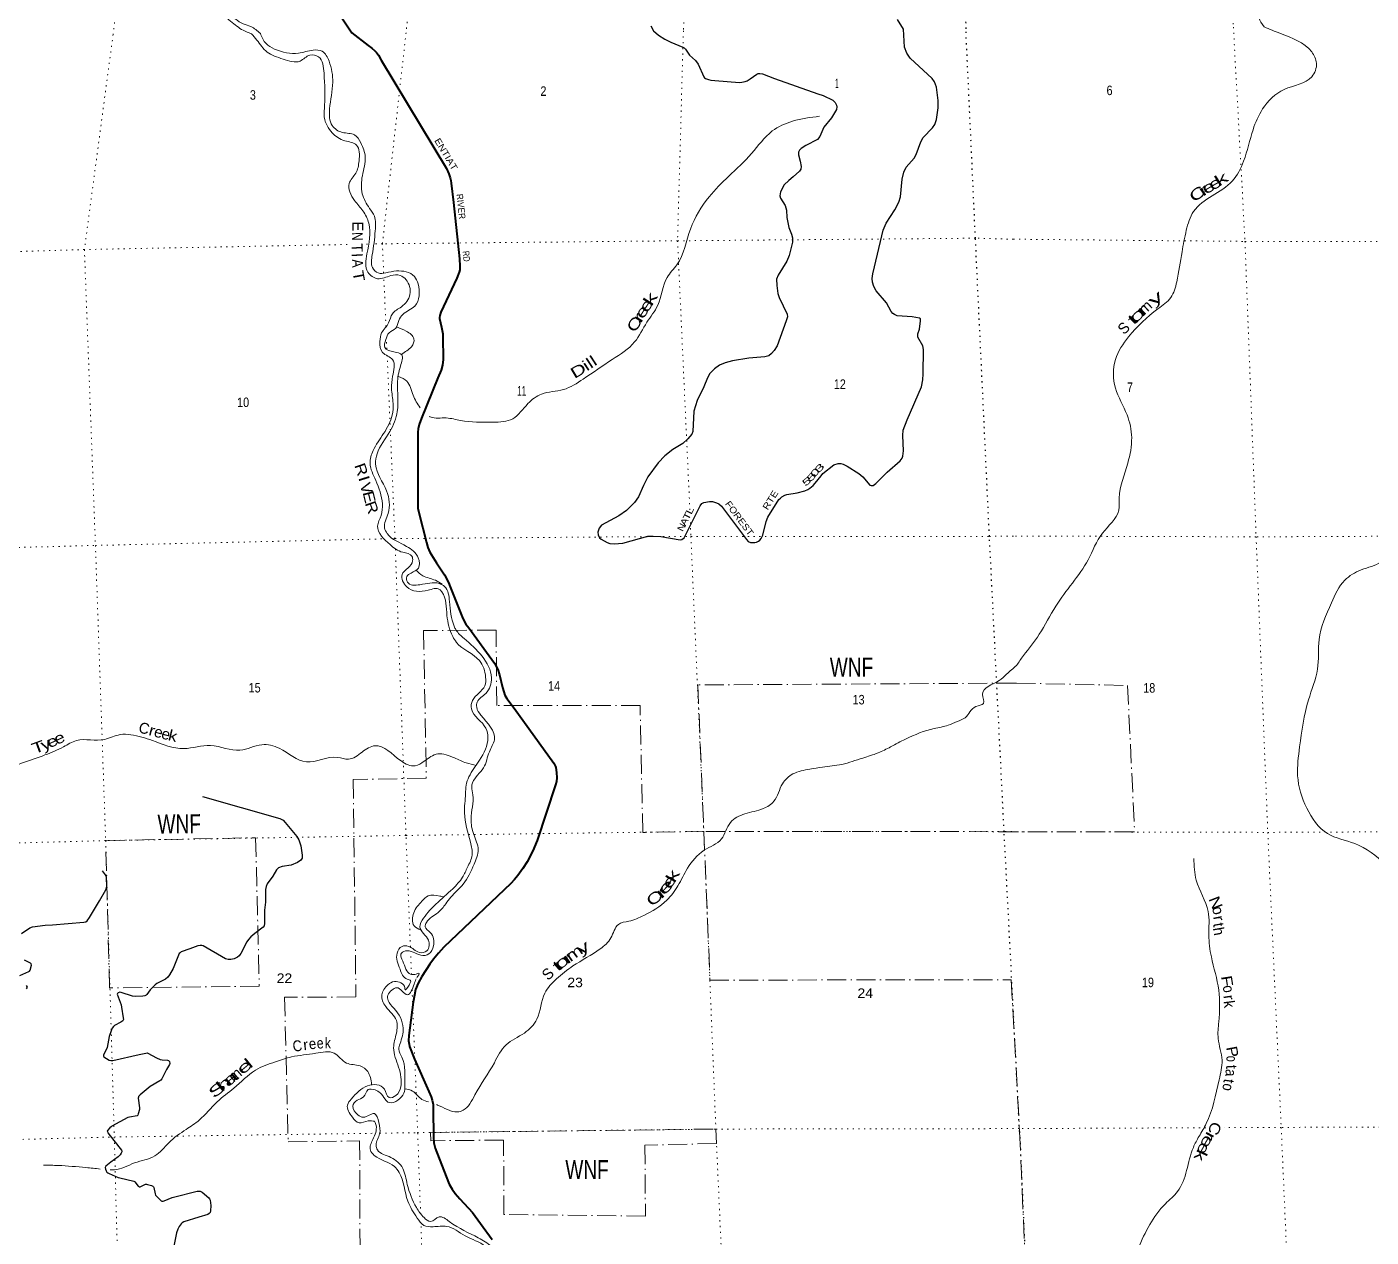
# Model space of a CAD drawing. Header units: feet. Extents: x -3 to 248627, y 0 to 184934.
# Drawn here: x 136313 to 161057, y 115955 to 138218 of the extents above; entities that cross this region are included whole.
import ezdxf
from ezdxf.enums import TextEntityAlignment as Align

# ---------------------------------------------------------------- set-up
doc = ezdxf.new("R2010")
doc.units = ezdxf.units.FT
doc.header["$LTSCALE"] = 70
doc.linetypes.add('DOT_DASHED', pattern=[7.7, 5, -1.2, 0.3, -1.2])
doc.linetypes.add('DOTTED', pattern=[1.5, 0.3, -1.2])
for name, color, linetype, lineweight in [('26', 7, 'Continuous', 40), ('27', 7, 'Continuous', 35), ('29', 7, 'Continuous', 25), ('30', 7, 'Continuous', 35), ('39', 7, 'Continuous', 13), ('44', 7, 'DOT_DASHED', 13), ('6', 7, 'DOTTED', 25), ('7', 7, 'DOTTED', 13)]:
    doc.layers.add(name, color=color, linetype=linetype, lineweight=lineweight)
doc.layers.add('41', color=7, linetype='Continuous')

msp = doc.modelspace()

# ---------------------------------------------------------------- linework, layer by layer
at = {"layer": '26'}
for points in [[(141091.13, 139918.86), (142294.03, 138107.56)], [(142294.03, 138107.56), (142597.75, 137878.75), (142665.24, 137825.69), (142718.27, 137777.45), (142747.22, 137746.53), (142784.56, 137695.45), (142835.74, 137606.62), (144035.23, 135613.1), (144082.54, 135513.93), (144106.65, 135443.99), (144118.7, 135393.34), (144125.93, 135345.11), (144164.48, 134990.57)], [(144164.48, 134990.57), (144277.75, 133948.73), (144283.81, 133814.79), (144281.4, 133752.08), (144271.76, 133703.85), (144224.23, 133597.05), (143932.89, 132969.71), (143913.82, 132911.56), (143909, 132872.98), (143910.35, 132852.42), (143944.8, 132691.57), (143969.26, 132569.08), (143969.34, 132518.48), (143972.88, 132097.57), (143960.47, 131996.02), (143936.73, 131902.22), (143877.11, 131762.9), (143575.29, 131020.46), (143536.65, 130902.94), (143518.54, 130822.92), (143510.42, 130761.39), (143508.37, 129454.51), (143511.31, 129366.17), (143526.85, 129283.36), (143667.4, 128730.77), (143694.5, 128640.21), (143730.22, 128556.21), (143854.12, 128361.87)], [(143854.12, 128361.87), (143997.79, 128136.52), (144071.72, 127999.87), (144107.53, 127918.27), (144322.62, 127362.71), (144347.71, 127311.28), (144395.92, 127231.69), (144450.23, 127162.86), (144920.29, 126516.17), (144979.23, 126399.61), (145011.88, 126299.67), (145069.47, 126066.55), (145091.32, 125983.57), (145110.6, 125923.28), (145146.81, 125861.95), (145280.09, 125688.4), (146010.99, 124672.34), (146041.02, 124611.24), (146048.25, 124591.94), (146061.7, 124499.63), (146067.53, 124406.23), (146062.71, 124333.87), (146044.7, 124273.51), (145708.51, 123250.25), (145628.59, 123059.53), (145519.17, 122859.04), (145439.63, 122733.62), (145348.03, 122605.79), (145290.19, 122535.85), (145222.11, 122458.78), (143987.91, 121287.54), (143888.56, 121176.78), (143799.38, 121068.25), (143729.48, 120974.19), (143582.61, 120747.31), (143517.36, 120629.29), (143469.11, 120509.73), (143445.05, 120407.41), (143426.02, 120277.18), (143345.93, 119662.95), (143337.8, 119566.88), (143347.44, 119506.59), (143358.76, 119463.48), (143450.57, 119230.85), (143712.55, 118633.61), (143753.59, 118535.83), (143775.21, 118471.15), (143789.74, 118393.53), (143791.59, 118306.01), (143796.55, 117801.9), (143801.8, 117691.69), (143829.65, 117592.63), (143900.73, 117404.08), (144088.64, 116927.13), (144140.17, 116834.75), (144197.11, 116758.3), (144283.88, 116659.42), (144518.55, 116410.6), (144664.39, 116202.95), (144875.84, 115909.51)]]:
    msp.add_lwpolyline(points, dxfattribs=at)
at = {"layer": '29'}
for points in [[(152448.07, 138174.19), (152338.22, 138354.84)], [(147798.74, 138239.16), (147844.62, 138143.41)], [(147844.62, 138143.41), (147941.33, 138066.24), (148058.28, 137991.01), (148165.89, 137935.26), (148389.26, 137846.87), (148411.19, 137833.25), (148434.16, 137811.31), (148512.93, 137697.17), (148622.1, 137599.65), (148672.22, 137535.48), (148772.46, 137302.49), (148787.08, 137283.68), (148805.54, 137271.49), (148862.25, 137250.24), (148899.84, 137240.84), (148976.31, 137234.9), (149428.17, 137192.78), (149476.2, 137199.04), (149531.92, 137212.03), (149570.17, 137224.12), (149627.72, 137261.23), (149749.76, 137349.5), (149774.82, 137364.12), (149803.23, 137363.48), (149854.18, 137353.68), (150074.76, 137271.53), (150870.95, 136989.91)], [(152027.94, 134271.47), (152077.23, 134478.36), (152132.47, 134608.96), (152292.39, 134850.55), (152365.27, 134994.07), (152391.41, 135093.75), (152427.58, 135417.11), (152454.06, 135545.11), (152495.74, 135639.04), (152646.18, 135806.32), (152682.11, 135870.15), (152768.19, 136104.32), (152809.06, 136182.45), (152982.38, 136363.85), (153026.24, 136424.85), (153059.65, 136516.79), (153087.32, 136728.96), (153088.89, 136861.58), (153059.65, 137112.33), (153020.82, 137205.09), (152976.12, 137271.15), (152573.69, 137645.39), (152508.35, 137735.04), (152469.6, 137845.56), (152448.07, 138174.19)], [(150870.95, 136989.91), (150971.92, 136954.2), (151149.12, 136871.4), (151190.66, 136829.18), (151215.72, 136779.03), (151224.07, 136749.77), (151214.85, 136699.03), (151126.01, 136547.31), (150981.21, 136374.94), (150906.65, 136200.2), (150865.01, 136144.5), (150651.47, 136033.83), (150568.36, 135982.88), (150534.94, 135953.63), (150518.21, 135915.89), (150518.24, 135865.86), (150549.8, 135749.22), (150568.36, 135648.54), (150560, 135602.57), (150537.44, 135566.05), (150415.59, 135461.19)], [(150415.59, 135461.19), (150336.5, 135393.14), (150255.12, 135310.02), (150184.12, 135186.74), (150170.64, 135111.94), (150184.12, 135065.54), (150270.55, 134929.83), (150296.89, 134848.22), (150304.63, 134710.89), (150338.37, 134528.15), (150388.77, 134407.31), (150405.47, 134338.35), (150404.99, 134259.23), (150342.83, 134012.37), (150299.93, 133906.19), (150139.83, 133653.21), (150113.12, 133579.82), (150115.49, 133463.88), (150138.18, 133312.35), (150161.61, 133243.04), (150308.81, 132932.64), (150313.6, 132881.89), (150291.88, 132809.77), (150125.63, 132351.54), (150071.36, 132267.54), (150021.24, 132209.03), (149971.12, 132167.24), (149894.89, 132148.18), (149604.35, 132127.3), (149302.05, 132076.13), (149169.24, 132039.77), (149064.82, 131993.8), (148972.94, 131926.93), (148887.12, 131842.85), (148839.29, 131763.94), (148777.1, 131594.37), (148651.04, 131345.73), (148588.64, 131152.02), (148570, 130777.68), (148551.11, 130725.4), (148480.11, 130641.82), (148385.54, 130556.65), (148206.11, 130444.3), (148054.11, 130328.37), (147933.64, 130200.3), (147743.5, 129943.01), (147660.71, 129783.4)], [(147660.71, 129783.4), (147569.63, 129574.02), (147499.16, 129471.97), (147348.28, 129323.26), (147206.68, 129223.76), (146893.04, 129051.61), (146845.82, 128997.02), (146822.04, 128922.06), (146826.21, 128871.91), (146851.27, 128817.58), (146883.76, 128794.21), (146997.45, 128733.99), (147043.39, 128717.27), (147122.75, 128708.92), (147281.43, 128721.56), (147745.47, 128846.68), (147841.1, 128851.01), (147984.13, 128840.91), (148339.56, 128781.94), (148371.52, 128788.32), (148409.11, 128821.75), (148501.99, 129000.75), (148706.81, 129407.04), (148739.05, 129450.73), (148772.46, 129469.54), (148880.52, 129487.16), (148931.54, 129486.56), (149006.35, 129465.36), (149048.11, 129446.55), (149099.84, 129402.75), (149556.6, 128787.52), (149591.06, 128748.62), (149632.82, 128731.9), (149711.51, 128730.66), (149743.88, 128738.46), (149783.17, 128756.97), (149806.53, 128778.16), (149827.11, 128806.19), (149858.35, 128865.63), (149924.5, 129120.94), (149954.41, 129199.97), (150157.43, 129523.48), (150184.51, 129551.33), (150211.65, 129572.23), (150265.95, 129603.57), (150298.95, 129615.35), (150493.13, 129649.39), (150635.18, 129684.77), (150685.7, 129707.01), (150726.95, 129734.1), (150785.53, 129780.89), (150825.62, 129821.95), (150931.42, 129959.34), (150967.62, 130001.66), (151169.78, 130159.11), (151246.18, 130183.62), (151295.07, 130188.36), (151336.84, 130175.83), (151415.03, 130136.96), (151629.19, 130000.3), (151699.52, 129942.53), (151829.25, 129788.87), (151854.72, 129778.8), (151892.31, 129782.98), (151943.25, 129820.13), (152149.87, 130029.3), (152388.59, 130236.77), (152422.73, 130286.57), (152439.43, 130322.1), (152447.09, 130418.37), (152436.46, 130703.93), (152443.61, 130798.53), (152518.07, 130990.36), (152779.2, 131598.35), (152806.97, 131728.41), (152811.14, 131834.02), (152819.5, 132286.34), (152804.4, 132352.96), (152714.75, 132509.01), (152710.91, 132570.53), (152741.45, 132660.14), (152765.2, 132812.93), (152761.02, 132850.54), (152743.62, 132861.32), (152609.07, 132884.18), (152335.02, 132904.87), (152282.82, 132924.73), (152255.67, 132944.57), (152222.26, 132984.27), (152133.51, 133143.17), (151947.05, 133362.67), (151900.67, 133441.9), (151879.78, 133521.31), (151875.61, 133588.18), (151886.04, 133675.9), (152027.94, 134271.47)], [(139548.22, 124061.24), (140969.49, 123658.39), (141032.64, 123625.6), (141070.23, 123583.81), (141279.06, 123324.7), (141319.97, 123263.43), (141358.41, 123153.34), (141379.29, 122981.99), (141379.29, 122923.48), (141353.43, 122891.6), (141295.76, 122844.08), (141177.83, 122799.4), (141011.76, 122773.03), (140943.71, 122746.87), (140907.34, 122710.34), (140840.81, 122597.03), (140736.11, 122451.22), (140715.22, 122405.25), (140706.72, 122350.33), (140702.85, 122114.93), (140689.33, 121966.89)], [(136783.11, 121702.51), (137363.73, 121747.13), (137399.01, 121755.36), (137424.07, 121774.17), (137465.18, 121836.61), (137648.85, 122144.13), (137768.64, 122343.6), (137787.44, 122402.11), (137779.08, 122563.01), (137770.73, 122600.62), (137762.38, 122619.43), (137705.97, 122695.87)], [(140689.33, 121966.89), (140685.99, 121724.03), (140677.63, 121681.19), (140660.92, 121655.88), (140511.57, 121541.8), (140437.48, 121478.5), (140393.63, 121427.31), (140360.58, 121389.49), (140251.62, 121171.32), (140232.83, 121148.34), (140218.22, 121128.49), (140186.73, 121104.19), (140126.33, 121075.2), (140067.86, 121064.75), (140019.83, 121060.57), (139966.43, 121075.93), (139556.23, 121312.38), (139531.17, 121320.74), (139503.03, 121320.96), (139458.08, 121314.47), (139311.11, 121258.78), (139155.28, 121203.72), (139132.31, 121187), (139117.42, 121170.43), (139005.65, 120893.77), (138940.19, 120778.47), (138908.86, 120734.59), (138867.07, 120699.33), (138704.21, 120617.57), (138673.55, 120592.88), (138585.14, 120501.57)], [(136212.88, 121541.18), (136369.5, 121645.66), (136418.08, 121665.69), (136646.42, 121692.01), (136783.11, 121702.51)], [(136183.63, 120770.29), (136349.43, 120838.25), (136363.24, 120848.47), (136375.77, 120867.27), (136398.74, 120957.13), (136394.56, 120980.11), (136382.1, 120993.46), (136271.3, 121050.74)], [(136304.77, 120521.44), (136323.56, 120550.69), (136319.83, 120566.4), (136306.86, 120584.13)], [(138585.14, 120501.57), (138522.53, 120419.05), (138510, 120408.6), (138482.86, 120395.93), (138447.35, 120387.71), (138311.62, 120381.44), (138254.37, 120385.7), (138046.41, 120455.62), (138021.12, 120457.91), (137994.2, 120448.3), (137983.76, 120436.81), (137977.35, 120421.28), (138046.41, 120229.94), (138053.67, 120186.65), (138088.17, 119989.63), (138090.26, 119956.2), (138076.03, 119933.39), (138042.23, 119908.13), (137927.37, 119848.58), (137906.49, 119830.82), (137882.75, 119800.79), (137862.64, 119750.37), (137830.05, 119643.38), (137787.77, 119441.81), (137724.81, 119301.09), (137724.81, 119286.47), (137731.15, 119274.31), (137827.13, 119211.24), (137860.55, 119202.88), (137893.96, 119204.97), (138378.74, 119313.33)], [(138378.74, 119313.33), (138501.65, 119340.8), (138524.62, 119343.41), (138540.6, 119340.37), (138695.77, 119255.35), (138764.78, 119224.3), (138800.39, 119216.11), (138898.43, 119208.63), (138919.31, 119201.84), (138937.03, 119183.22), (138942.28, 119151.68), (138937.06, 119131.31), (138880.23, 119035.83), (138796.1, 118865.4), (138780.44, 118843.99), (138761.81, 118829.51), (138585.18, 118725.4), (138546.51, 118692.68), (138397.24, 118570.76), (138370.09, 118539.41), (138364.87, 118527.92), (138363.69, 118511.9), (138386.8, 118334.63), (138383.64, 118302.88), (138363.83, 118220.74), (138355.47, 118198.8), (138342.58, 118187.82), (138200.94, 118164.32), (138170.45, 118153.99), (137879.15, 117996.32), (137862.64, 117984.09), (137840.71, 117964.24), (137796.86, 117915.14), (137792.68, 117904.69), (137793.85, 117894.92), (137802.08, 117874.39), (137913.61, 117735.13), (138051.59, 117555.4), (138062.07, 117536.39), (138061.02, 117525.42), (138048.49, 117496.16), (138030.74, 117468.48), (137994.57, 117432.15), (137860.11, 117330.8)], [(137860.11, 117330.8), (137765.53, 117259.52), (137757.18, 117249.07), (137753.74, 117236.73), (137757.18, 117203.1), (137770.75, 117173.84), (137786.41, 117151.9), (137804.76, 117138.65), (137828.18, 117126.31), (137995.24, 117053.17), (138026.18, 117044.2), (138284.46, 116981.08), (138294.9, 116976.37), (138301.55, 116970.39), (138363.82, 116889.65), (138372.17, 116883.39), (138380.56, 116880.62), (138399.32, 116882.34), (138493.29, 116927.27), (138512.47, 116928.14), (138534.01, 116925.18), (138605.02, 116904.8), (138629.03, 116893.83), (138641.22, 116881.09), (138649.91, 116866.67), (138671.84, 116748.08), (138682.71, 116728.6), (138782.52, 116624.79), (138796.09, 116617.48), (138810.07, 116615.16), (138821.15, 116615.39), (138838.9, 116620.61), (138985.89, 116683.22), (139014.32, 116691.66), (139447.98, 116802.29), (139502.97, 116802.41), (139540.56, 116779.43), (139659.59, 116677.03), (139676.3, 116659.27), (139686.14, 116631.56), (139697.18, 116539.12), (139695.09, 116436.72), (139686.74, 116409.56), (139670.31, 116388), (139640.8, 116367.77), (139480.45, 116319.8), (139204.51, 116236.71), (139173.03, 116220.44), (139152.14, 116201.63), (139114.56, 116149.39), (139091.58, 116099.24), (139068.02, 116032.23), (138979.68, 115604.92)]]:
    msp.add_lwpolyline(points, dxfattribs=at)
at = {"layer": '39'}
for points in [[(140445.29, 138092.85), (140297.08, 138156.11), (140062.86, 138322.86), (139832.41, 138568.25), (139736.81, 139005.83), (139685.66, 139405.22), (139630.86, 139590.69), (139630.48, 139798.55), (139652.24, 140034.72), (139520.37, 140452.01), (139301.98, 140755.99), (139303.79, 140866.99), (139458.9, 140978.5), (139490.89, 141133.99), (139407.75, 141375.87), (139280.3, 141602.64), (139183.03, 141726.48), (139106.51, 141762.32), (138955.45, 141640.73), (138800.27, 141569.58), (138650.9, 141627.61), (138579.97, 141811.01), (138416.25, 142000.15), (137666.81, 142611.11), (137212.28, 142997.05), (137141.46, 143119.91), (137068.77, 143162.04), (136838.7, 143227.87), (136660.84, 143429.07), (136650.46, 143590.47), (136672.32, 143772.17), (136530.97, 143854.43), (136191.9, 143968.32), (135965.61, 144177.44), (135977.37, 144369.19), (135910.52, 144524.35), (135700.67, 144570.06), (135496.76, 144670.28), (135226.17, 144836.87), (135185.65, 144937.63), (135126.77, 145151.34), (134973.08, 145364.73), (134815.48, 145513.54), (134675.82, 145779.45), (134463.39, 146135.92), (134311.93, 146234.29), (134057.9, 146166.85), (133886.62, 146073.45), (133648.6, 146082.74), (133323.59, 146228.97), (132929.62, 146582.82), (132686.74, 147038.07), (132530.46, 147574.34), (132479.75, 147727.53), (132435.29, 147777.83), (132209.32, 147811.38), (131697.07, 147763.26), (131273.68, 147658.92), (130967.19, 147603.41), (130765.18, 147772.25), (130415.87, 147972.88), (130357.03, 148164.39), (130388.87, 148400.6), (130314.04, 148509.32), (130255.21, 148694.78), (130238.89, 148793.61), (130119.66, 148916.31), (130022.9, 148885.72), (129920.12, 148836.94), (129726.19, 148999.75), (129399.04, 149210.54), (129261.64, 149345.29), (129101.99, 149512.25), (128799.14, 149674.69), (128560.94, 149776.81), (127934.88, 150204.55), (127419.99, 150503.51), (127046.73, 150560.78), (126800.26, 150777.9), (126414.37, 151123.71), (126153.94, 151249.97), (126081.12, 151362.73), (125933.62, 151507.53), (125584.41, 151649.64), (125406.68, 151774.16), (125276.96, 152118.81), (125191.92, 152302.16), (125040.34, 152467.13), (124808.19, 152569.27), (124717.15, 152718.3), (124575.93, 152735.99)], [(139549.03, 141327.91), (139601.7, 141207.01), (139640.45, 140969.01), (139533.61, 140934.35), (139404.73, 140818.89), (139459.38, 140716.16), (139708.51, 140145.9), (139709.34, 139691.86), (139709.46, 139625.26), (139788.4, 139472.16), (139825.26, 139169.58), (139908.81, 138701.69), (140026.16, 138504.32), (140296.86, 138273.16), (140434.11, 138225.18), (140611.09, 138097.27)], [(159089.5, 138218.31), (158998.56, 138387.78), (159101.45, 138584.52), (159333.63, 138800.2), (159528.38, 138907.28), (159807.45, 139170.93), (160157.49, 139665.94), (160443.17, 139984)], [(142571.16, 134044.33), (142606.72, 134607.3), (142499.54, 134833.14), (142344, 135026.64), (142244.77, 135339.24), (142365.52, 135527.04), (142427.75, 135753.09), (142378.96, 136045.59), (142165.08, 136124.01), (141932.97, 136268.98), (141787.38, 136557.32), (141793.14, 136779.27), (141782.29, 137364.37), (141681.05, 137666.89), (141521.69, 137698.97), (141342.34, 137589.79), (141029.7, 137625.71), (140735.08, 137756.48), (140545.22, 137976.17), (140445.29, 138092.85)], [(140611.09, 138097.27), (140714.71, 137911.82), (140872.15, 137811.13), (141311.9, 137733), (141584.08, 137791.86), (141749.49, 137769.87), (141874.76, 137588.44), (141943.84, 137199.13), (141883.99, 136708.77), (141934.81, 136402.15), (142118.5, 136277.29), (142342.42, 136231.16), (142459.58, 136084.02), (142540.59, 135825.87), (142488.61, 135480.79), (142487.02, 135149.89), (142622.5, 134879.7), (142709.41, 134738.58), (142725.9, 134468.23), (142670.01, 134026.3), (142672.33, 133792.26), (142779.35, 133691.51), (142918.5, 133693.7), (143116.1, 133728.25), (143444.96, 133627.79), (143513.71, 133490.67), (143453.74, 133083.04), (143234.12, 132929.42), (143159.65, 132818.35), (143101.35, 132675.03), (142980.46, 132590.13), (142918.1, 132464.96), (142902.16, 132317.65), (143069.65, 132239.18), (143212.91, 132186.9), (143188.98, 131979.05), (143134.94, 131664.23), (143131.59, 131145.7), (142992.92, 130774.28), (142759.52, 130366.42), (142731.54, 130172.69), (142933.85, 129682.66), (142962.63, 129267.06), (142896.43, 129000.65), (142946.99, 128895.8), (143302.24, 128662.2), (143518.32, 128448.6), (143518.56, 128260.96), (143385.57, 128172.02), (143309.02, 128107.36), (143317.22, 128004.47), (143549.21, 127956.34), (143900.1, 127978.98), (144003.03, 127922.61), (144092.13, 127646.31), (144177.42, 127194.47), (144211.8, 127125.91), (144359.23, 126968.72), (144692.42, 126642.28), (144864.37, 126243.01), (144759.87, 125958.39), (144602.77, 125798.8), (144592.82, 125701.94), (144671.66, 125558.79), (144918.3, 125103.11), (144825.81, 124885.09), (144719.32, 124588.36), (144515.99, 124313.71), (144501.96, 124241.05), (144522.33, 124091.78), (144488.63, 123645.84), (144537.4, 123363.43), (144620.46, 123083.08), (144544.17, 122812.62), (144342.98, 122449.19), (144117.42, 122208.81), (144022.79, 122083.59), (143881.83, 121926.04), (143666.28, 121742.16), (143644.19, 121665.47), (143739.12, 121558.65), (143797.93, 121310.56), (143713.42, 121165.18), (143562.2, 121140.78), (143279.75, 121219.11), (143197.14, 121158.47), (143231.59, 121033.42), (143373.08, 120791.49), (143451.74, 120787.55), (143533.12, 120806.4), (143493.34, 120733.44)], [(159089.5, 138218.31), (159386.59, 138097.62), (159964.17, 137758.55), (160052.17, 137550.4), (159966.59, 137302.52), (159457.56, 137068.28), (159061.02, 136708.53), (158884.21, 136327.8), (158710.74, 135749.32), (158501.73, 135382.84), (157789.87, 134822.45), (157655.55, 134477.89), (157577.5, 134078.64), (157478.75, 133528.14), (157370.84, 133239.98), (157134.16, 133033.01), (156593.88, 132516.39), (156350.39, 132097.57), (156350.55, 131574.95), (156564.58, 131079.81), (156649.81, 130661.81), (156577.57, 130193.94), (156422.01, 129548.81), (156411.14, 129326.89), (156111.16, 128902.22), (155847.28, 128416.88), (155253.37, 127563.48), (154949.02, 127043.99), (154657.23, 126651.57), (154529.27, 126470.45)], [(150903.07, 136574.89), (150405.05, 136483.47), (150034.2, 136303.43), (149651.57, 135887.31), (149232.63, 135471.15), (148872.13, 135093.4), (148528.04, 134499.78), (148278.83, 133843.73), (148097.63, 133609.45), (147924.86, 133096.76), (147725.61, 132783.77), (147500.21, 132422.33), (147089.22, 132098.99), (146553.24, 131739.17), (146188.46, 131547.03), (145787.24, 131461.79), (145535.37, 131287.95), (145257.43, 131009.17), (144888.44, 130946.15), (144297.49, 130977.69), (144031.22, 131023.76), (143738.77, 131043.56), (143719.94, 131051.67)], [(142713.12, 118085), (142596.14, 118094.94), (142426.78, 118056.39), (142305.64, 118161.16), (142214.59, 118385), (142285.03, 118494.04), (142581.18, 118738.55), (142756.61, 118756.93), (142893.85, 118676.4), (142980.77, 118523.17), (143105.77, 118559.64), (143194.3, 118717.13), (143155.5, 119080.25), (143064.28, 119439.28), (143114.34, 119705.67), (143116.05, 119941.74), (142918.08, 120195.71), (142847.21, 120409.49), (142959.9, 120597.27), (143078.81, 120655.93), (143270.56, 120539.15), (143274.57, 120505.73), (143347.49, 120591.95), (143376.22, 120675.96), (143314.72, 120698.6), (143181.37, 120882.04), (143126.53, 121178.56), (143219.13, 121303.77), (143338.12, 121303.92), (143539.94, 121191.19), (143675.03, 121219.61), (143717.25, 121318.52), (143705.02, 121417.37), (143547.39, 121661.31), (143615.75, 121824.82), (143843.31, 122081.35), (144151.5, 122364.21), (144330.71, 122574.27), (144423.24, 122757.99), (144509.66, 122984.08), (144477.09, 123220.1), (144367.47, 123760.69), (144387.18, 124109.76), (144399.07, 124269.17), (144449.29, 124420.56), (144644.51, 124729.5), (144799.25, 125147.35), (144762.73, 125314.77), (144496.05, 125671.55), (144516.02, 125826.94), (144741.54, 126097.58), (144757.46, 126254.98), (144642.11, 126559.5), (144220.17, 126895.91), (144151.45, 127004.78), (144046.08, 127390.01), (143950.72, 127825.7), (143908.31, 127870.03), (143696.57, 127855.64), (143305.23, 127919.71), (143218.22, 128141.54), (143328.98, 128264.76), (143413.51, 128398.03), (143401.3, 128478.72), (143231.8, 128553.16), (142997.67, 128694.1), (142767.31, 129034.79), (142833.61, 129232.6), (142857.53, 129444.48), (142733.94, 129876.1), (142630.68, 130188.7), (142684.82, 130422.82), (142880.03, 130737.82), (143036.89, 131076.98), (143054.76, 131292.89), (143024.15, 131567.25), (143046.04, 131791.23), (143043.62, 132097.91), (142861.94, 132230.85), (142811.26, 132432.54), (142843.32, 132587.94), (142972.15, 132773.73), (143040.5, 132939.26), (143205.7, 133068.6), (143364.73, 133294.78), (143358.49, 133440.04), (143182.76, 133647.63), (143011.34, 133643.38), (142767.39, 133586.58), (142591.77, 133705.4), (142571.16, 134044.33)], [(143114.63, 132700.8), (143297.04, 132620.8), (143438.41, 132477.73), (143392.21, 132334.41), (143307.6, 132261.67), (143209.38, 132192.4)], [(143552.33, 131211.01), (143421.61, 131442.66), (143306.32, 131700.77), (143155.25, 131787.38)], [(164832.83, 131065.97), (164296.99, 130664.35), (163822.47, 130494.56), (163124.3, 130380.06), (162516.3, 130101.78), (162014.12, 129524.49), (161726.09, 129055.39), (161448.27, 128622.56), (161239.68, 128377.15), (160874.14, 128229.16), (160572.98, 128038.56), (160325.47, 127621.77), (160101.25, 126948.63), (160071.07, 126401.91), (159903.71, 125837.53), (159741.32, 124972.48), (159705.15, 124441.92), (159872.44, 123846.06), (160253.94, 123378.56), (160757.45, 123193.12), (161318.74, 122809.71), (161751.87, 122116.03), (161953.5, 121536.19), (162372.97, 120969.68), (162542.79, 120521.11), (162691.74, 119872.85), (162843.53, 119456.63), (162959.66, 119222.14), (162869.74, 118318.49), (162791.64, 117338.12), (162858.64, 116328.97), (162906.11, 116012.6)], [(143472.47, 128226.18), (143601.43, 128121.85), (143833.47, 128037.4), (143957.42, 127964.92)], [(144584.87, 124631.59), (144400.55, 124678.75), (144182.62, 124769.27), (143877.99, 124845.56), (143626.08, 124708.04), (143458.8, 124625.11), (143200.54, 124715.57), (142720.18, 124995.42), (142482.36, 124878.09), (142232.46, 124746.63), (142032.75, 124780.68), (141458.09, 124697.23), (140959.62, 124946.79), (140636.86, 125012.96), (140235.66, 124911.57), (139695.06, 124997.65), (139201.02, 124942.55), (138622.02, 125089.1), (138226.6, 125195.54), (138028.95, 125199.32), (137744.71, 125110.19), (137226.43, 125089.36), (136986.59, 124974.05), (136645.96, 124824.31), (136216.59, 124672.45), (135722.74, 124478.13), (135486.82, 124449.59), (135034.77, 124674.99), (134588.73, 124930.67), (134263.98, 124974.65), (133842.45, 124998.32), (133168.96, 124912.73), (132572.16, 124792.94), (132340.12, 124883.44), (131994.49, 125466.1), (131618.52, 126115.3), (131220.69, 126520.35), (130699.74, 127001.9), (130435.23, 127239.65), (130265.49, 127491.64), (130035.09, 127864.61), (129990.53, 128011.84)], [(154529.27, 126470.45), (154347.04, 126309.47), (154208.04, 126192.27), (153905.86, 125935.65), (153920.19, 125774.25), (153781.11, 125717.58), (153583.74, 125509.52), (153434.59, 125438.71), (153271.32, 125371.92), (153015.28, 125311.07), (152487.14, 125116.71), (152213.05, 124973.11), (151981.27, 124861.85), (151701.07, 124768.68), (151311.99, 124651.17), (150959.12, 124602.3), (150727.25, 124563.67), (150412.75, 124474.5), (150221.4, 124294.69), (150064.51, 123971.67), (149867.05, 123838.25), (149530.38, 123740.98), (149264.37, 123583.27), (149097.38, 123280.41), (148779.01, 123070.18), (148474.91, 122740.92), (148297.86, 122419.89), (148092.51, 122151.28), (147671.37, 121872.32), (147393.2, 121767.05), (147201.68, 121708.3), (147062.86, 121457.93), (146867.49, 121257.94), (146363.72, 120942.55), (146063.54, 120704.09), (145846.07, 120443.54), (145701.5, 119963.16), (145469.9, 119708.65), (145133.39, 119492.33), (144918.03, 119163.19), (144559.83, 118569.55), (144344.41, 118288.83), (144237.56, 118258.43), (143874.38, 118385.08), (143853.07, 118392.59)], [(157794.01, 122921.37), (157838.97, 122519.66), (158058.76, 121945.8), (158069.32, 121511.94), (158116.3, 121112.24), (158253.27, 120498.33), (158253.22, 119915.18), (158242.05, 119608.51), (158313.24, 119210.74), (158259.52, 118849.75), (158022.73, 118043.48), (157890.82, 117809.9), (157785.22, 117604.46), (157493.96, 116792.34), (157271.32, 116567.15), (156772.31, 115745.69), (156696.79, 115491.72), (156721.78, 115146.58), (156690.42, 114831.92), (156499.2, 114366.5), (156295.03, 113663.02), (156184.68, 113253.81), (155739.54, 112270.73), (155481.97, 111860.03), (155323.16, 111434.84), (155035.48, 111064.61), (154786.66, 110845.57), (154637.94, 110696.18)], [(143566.55, 121601.61), (143440.48, 121683.37), (143434.12, 121921.44), (143585.09, 122135.5), (143697.9, 122230.47), (143911.68, 122228.72), (143986.14, 122212.17)], [(123647.05, 121828.23), (123789.59, 121440.63), (123913.05, 121103.84), (124192.05, 120581.63), (124485.21, 120025.13), (124681.1, 119823.61), (124889.02, 119670.54), (124958.03, 119337.71), (125147.94, 119081.71), (125575.98, 118704.96), (125683.1, 118531.57), (125721.71, 118307.67), (125657.5, 118061.43), (125567.05, 117831.31), (125357.65, 117572.79), (125243.01, 117330.52), (125219.35, 116920.91), (125074.76, 116448.6), (124879.55, 116133.61), (124478.66, 115796.15), (124370, 115610.39), (124182.88, 115273.21), (124134.94, 114922.08), (124171.65, 114609.4), (124313.13, 114377.55), (124517.2, 114089.28), (124414.61, 113891.42), (124376.46, 113762.25), (124532.27, 113362.95), (124540.66, 113120.85), (124589.88, 112493.42), (124900.86, 112191.17), (125205.92, 111783.99), (125541.13, 111457.56), (126023.69, 111036.48), (126358.49, 111016.73), (126891, 110950.82), (127139.51, 110610.15), (127389.97, 110317.91), (127708.63, 110310.24), (127928.29, 110435.61), (128020.67, 110730.31), (128377.77, 110625.84), (128557.8, 110220.52), (128615.5, 109282.39), (128430.24, 109066.27), (128089.96, 108650.21), (128223.31, 108458.7), (128384.97, 108218.81), (128699.79, 108061.83), (129010.45, 107997.66), (129371.87, 107675.29), (129352.04, 107417.01), (129386.66, 107162.83), (129774.1, 106997.87), (129989.62, 107197.89), (130269.81, 107303.16), (130515.88, 107283.3), (130641.02, 107206.79), (131032.24, 107231.49), (131304.7, 107082.53), (131623.85, 106697.57), (131829.6, 106667.56), (132075.72, 106605.33), (132234.89, 106724.57), (132167.89, 107063.45), (132145.4, 107297.46), (132268.08, 107555.88), (132527.88, 107830.6), (132886.63, 108010.63), (132983.08, 108279.09), (133120.1, 108368.04), (133366.23, 108301.77), (133598.41, 108110.39), (133790.25, 107918.96), (134030.42, 107788.11), (134546.71, 107784.73), (134847.14, 107833.53), (135081.12, 107805.58), (135647.71, 107893.06), (136151.6, 108123.7), (136155.42, 108283.1), (136108.92, 108367.78), (136169.31, 108456.64), (136473.88, 108428.77), (136679.98, 108130.42), (136643.84, 108001.25), (136521.11, 107781.17), (136571.68, 107664.21), (136672.66, 107561.44), (136709.28, 107315.34)], [(143477.87, 120706.91), (143440.31, 120607.43), (143317.11, 120414.12), (143117.28, 120542.99), (143032.63, 120500.52), (142958.14, 120403.58), (142962.3, 120308.75), (143069.37, 120165.63), (143239.26, 119798.64), (143181.15, 119514.08), (143157.08, 119411.15), (143213.74, 119267.97), (143268.87, 118749.51), (143252.93, 118600.18), (143142.18, 118476.96), (142978.88, 118428.33), (142906.2, 118490.79), (142817.31, 118607.7), (142722.45, 118662.06), (142593.37, 118667.95), (142508.84, 118532.66), (142389.93, 118474), (142311.42, 118362.93), (142404.4, 118205.67), (142507.32, 118159.39), (142708.9, 118226.23), (142789.79, 118062.9), (142806.19, 117855.11), (142739.91, 117647.21), (142766.25, 117558.46), (143014.49, 117421.58), (143230.55, 117220.09), (143315.64, 116923.6), (143483.59, 116500.11), (143622.99, 116312.65), (143744.08, 116244.2), (143901.28, 116325.1), (144086.93, 116242.62), (144622.57, 115941), (144865.65, 115781.82), (144999.34, 115606.19), (145038, 115345.97), (145129.04, 115124.14), (145310.68, 115023.49), (145484.04, 115090.29), (145554.66, 115060.12), (145692.13, 114921.82), (145866.2, 114332.14), (145918.84, 114170.8), (146138.85, 114033.88), (146181.5, 113805.94), (146113.12, 113660.58), (146087.07, 113533.44), (146103.45, 113349.85), (146065.31, 113214.62), (145942.38, 113143.85), (145861.7, 113147.78), (145817.41, 113089.22), (145886.09, 113002.54), (146081.87, 112887.79), (146604.74, 112478.87), (146778.43, 112289.43), (147016.67, 112089.98), (147167.84, 112156.76), (147225.75, 112202.55), (147292.05, 112189.29), (147482.09, 112043.38), (147601.42, 111839.98), (147650.04, 111530.47), (147786.21, 111207.23), (147681.68, 110952.88), (147530.58, 110833.64), (147538.93, 110615.75), (147843.69, 110436.57), (148116.4, 110097.95), (148259.78, 109952.86), (148252.02, 109720.82), (148171.53, 109579.48), (147921.63, 109443.99), (147881.46, 109320.86), (147920.04, 109121.16), (147932.27, 109024.33), (148170.56, 108782.52), (148368.48, 108570.91), (148835.52, 107677.69), (148842.02, 107338.74), (148921.34, 106832.41), (149268.43, 106669.42), (149775.39, 106091), (150171.29, 105621.39), (150506.01, 105670.23)], [(142658.48, 118763.45), (142586.88, 119000.85), (142445.57, 119103.57), (142195.43, 119157.73), (141969.31, 119339.03), (141630.5, 119336.59), (141184.89, 119269.44), (140886.53, 119178.27), (140521.7, 119026.49), (140124.83, 118695.09), (139814.58, 118442.5), (139486.29, 118107.15), (139246.52, 117937.37), (138924.17, 117690.81), (138668.36, 117450.39), (138291.4, 117318.76), (137922.5, 117193.2), (137843.6, 117194.76)], [(143707.76, 118443.97), (143585.85, 118487.61), (143410.19, 118642.75), (143268.8, 118685.23)], [(154646.4, 108766.18), (155006.99, 108720.01), (155599.59, 108635.13), (156271.31, 108685.16), (156891.02, 108852.41), (157265.04, 109117.41), (157618.48, 109263.42), (157931.66, 109431.78), (158354.37, 109779.33), (158922.37, 110148.55), (159332.97, 110492.11), (159551.29, 110638.62), (159957.61, 110913.58), (160445.7, 111496.98), (160762.6, 112159.31), (160797.99, 112415.98), (160837.39, 112762.75), (161127.92, 113367.04), (161496.88, 113809.95), (161709.21, 114252.48), (162036.54, 114748.11), (162319.63, 115208.34), (162474.28, 115424.36), (162846.33, 115701.47), (163137.45, 115904.21), (163810.23, 116250.86), (164048.99, 116475.99), (164469.4, 117027.13), (164766.11, 117383.42), (164990.64, 117576.31), (165352.34, 117776.78), (165760.76, 118073.94), (166158.94, 118328.76), (166221.64, 118364.14)], [(154708.27, 99970.78), (154341.43, 100177.49), (154151.39, 100513.53), (154027.64, 100789.87), (153532.64, 101293.94), (153249.78, 101733.89), (153088.13, 102078.07), (152772.45, 102463.45), (152560.31, 102821.6), (152157.1, 103077.64), (151947.22, 103180.27), (151938.94, 103345.71), (151979.17, 103428.48), (152065.6, 103644.48), (152375.8, 103937.43), (152496.55, 104129.26), (152480.75, 104267.45), (152364.91, 104548.76), (152048.07, 104709.77), (151856.24, 104889.1), (151682.34, 105241.96), (151445.99, 105534.22), (151153.32, 105723.51), (150808.43, 105741.23), (150510.22, 105539.09), (150189.55, 105540.71), (149963.58, 105615.07), (149814.01, 105863.05), (149302.94, 106499.98), (148915.43, 106721.43), (148721.64, 106860.4), (148717.23, 107148.92), (148718.57, 107665.44), (148589.02, 108028.45), (148380.91, 108322.76), (148318.15, 108504.27), (148035.51, 108727.87), (147770.62, 109258.17), (147830.79, 109508.44), (148124.96, 109720.66), (148114.68, 109873.99), (148019.71, 110011.07), (147969.17, 110099.78), (147948.87, 110200.63), (147799.49, 110313.43), (147490.62, 110547.09), (147361.21, 110805.18), (147476.02, 110910.25), (147635.18, 111033.52), (147673.24, 111235.33), (147569.99, 111535.83), (147548.39, 111786.92), (147393.7, 112012.43), (147261.11, 112100.86), (147237.91, 112092.56), (147034.93, 112007.28), (146825.08, 112089.74), (146449.49, 112448.41), (146195.15, 112629.67), (145928.71, 112802.85), (145706.34, 113206.1), (145788.96, 113252.61), (145916.06, 113222.51), (145972.34, 113365.83), (145970.03, 113583.73), (146004.17, 113696.76), (146078.66, 113795.72), (146096.67, 113904.69), (145965.44, 114013.48), (145759.51, 114176.65), (145724.84, 114471.18), (145608.15, 114877.6), (145586.06, 114926.24), (145359.21, 114924.69), (145127.21, 114984.92), (144983.78, 115164.31), (144916.71, 115563.72), (144755.08, 115783.44), (144379.71, 115978.67), (144040.67, 116151.76), (143788.58, 116145.39), (143619.14, 116171.41), (143499.98, 116304.42), (143324.11, 116616.93), (143164.09, 117145.35), (143077.23, 117254.19), (142707.9, 117457.51), (142635.16, 117556.28), (142681.29, 117750.03), (142741.46, 118006.35), (142713.12, 118085)], [(137662.64, 117207.75), (137400.11, 117232.9), (136889.82, 117272.61), (136619.56, 117278.32)]]:
    msp.add_spline(points, degree=3, dxfattribs=at)
at = {"layer": '44'}
for points in [[(154548.37, 123412.86), (148778.86, 123419.23), (147649.53, 123399.03), (147601.07, 125735.74), (144963.33, 125734.29), (144950.16, 127121.62), (143615.27, 127114.61), (143664.98, 124396.76), (142320.24, 124373.49), (142369.59, 120372.99), (141056.81, 120368.32), (141121.85, 117707.16), (142438.48, 117723.98), (142447.01, 115072.09)], [(154529.56, 126147.47), (148663.05, 126111.93), (148887.23, 120682.05), (154430.43, 120690.79), (154586.31, 117896.54)], [(154529.56, 126147.47), (156574.6, 126102.51), (156702.79, 123411.6), (154548.37, 123412.86)], [(154586.31, 117896.56), (154823.98, 112500.91), (154623.45, 112497.43)]]:
    msp.add_lwpolyline(points, dxfattribs=at)
for points in [[(137834.78, 120538), (137763.01, 123249.48), (140523.39, 123302.28), (140590.91, 120569.37)], [(148995.62, 117942.86), (149007.36, 117676.81), (147688.88, 117647.86), (147698.95, 116339.14), (145092.94, 116372.44), (145088.11, 117739.71), (143745.67, 117727.07), (143741.1, 117879.01)]]:
    msp.add_lwpolyline(points, close=True, dxfattribs=at)
at = {"layer": '6'}
msp.add_line((153542.07, 139778.48), (153597.84, 138182.03), dxfattribs=at)
for points in [[(154586.31, 117896.54), (154302.11, 123415.43), (154031.11, 128845.24), (153773.83, 134330.87), (153597.84, 138182.03)], [(154586.31, 117896.56), (154826.82, 112502.05), (155087.02, 107089.87), (154685.51, 103474)]]:
    msp.add_lwpolyline(points, dxfattribs=at)
at = {"layer": '7'}
for p, q in [((138101.82, 139654.19), (137899.63, 138080.14)), ((143456.86, 139773), (143292.89, 138113.91)), ((148477.3, 139767.6), (148397.88, 138147.06)), ((158462.04, 139756.98), (158522.19, 138216.25)), ((142582.97, 134223.01), (142558.06, 134222.53)), ((142922.19, 132704.9), (142883.73, 133607.78)), ((142939.8, 132291.29), (142931.04, 132497)), ((143392.4, 120784.32), (143375.9, 121201.09)), ((158013.32, 117967.22), (154581.87, 117950.69))]:
    msp.add_line(p, q, dxfattribs=at)
for points in [[(137899.63, 138080.14), (137371.88, 134122.51), (137574.65, 128679.18), (137763.01, 123249.48), (137921.7, 117796.48), (138066.01, 112340.97), (138797.17, 106896.29), (137680.97, 101465.41), (137095.17, 96039.25), (136688.25, 92169.09)], [(142880.15, 133691.92), (142857.3, 134228.3), (143292.89, 138113.91)], [(148397.88, 138147.06), (148290.35, 134283.59), (148517.14, 129330.97)], [(158522.19, 138216.25), (158735.75, 134272.19), (158940.31, 128837.48), (159154.94, 123400.71), (159401.88, 117973.91), (159640.74, 112545.13), (159788.73, 107082.37), (159384.37, 101680.13), (158830.63, 96236.06), (158431.21, 92311.67)], [(154473.41, 134312.86), (158735.75, 134272.19), (163761.24, 134264.06), (168742.54, 134308.54), (173760.09, 134334.74), (178747.32, 134344.91), (183742.75, 134391.36)], [(142208.78, 134215.79), (137371.88, 134122.51), (131892.59, 133954.17), (126502.07, 133759.72), (123581.1, 133753.41)], [(154473.41, 134312.86), (153773.83, 134330.87), (148290.35, 134283.59), (142857.3, 134228.3), (142697.84, 134225.22)], [(143088.66, 128795.06), (143088.28, 128805.18), (142945.08, 132167.43)], [(148525.85, 129100.64), (148535.47, 128846.36), (148774.54, 123405.1), (148995.62, 117942.86), (149237.72, 112527.35), (150341.93, 107089.89), (149986.84, 105722.52)], [(183741.69, 128979.59), (178802.69, 128922.84), (173859.79, 128904.44), (168856.33, 128868.11), (163913.47, 128859.8), (158940.31, 128837.48), (154510.96, 128851.87)], [(123610.94, 128329.04), (126618.07, 128354.62), (132067.1, 128535.02), (137574.65, 128679.18), (142885.58, 128800.55)], [(143064.63, 128804.64), (143088.28, 128805.18), (148535.47, 128846.36), (154031.11, 128845.24), (154510.96, 128851.87)], [(143372.41, 121289.4), (143291.08, 123343.69), (143095.14, 128620.32)], [(154548.37, 123412.86), (159154.94, 123400.71), (164087.77, 123423.18), (168965.48, 123434.8), (173927.35, 123455.08), (178827.85, 123510.97), (183726.48, 123557.78)], [(154548.37, 123412.86), (154306.47, 123416.12), (148773.26, 123418.28), (143291.08, 123343.69), (137763.01, 123249.48), (132185.16, 123097.63), (126709.88, 122947.46), (123640.73, 122915.02)], [(143559.84, 116378.71), (143508.01, 117864.06), (143403.06, 120515.02)], [(183713.16, 118101.66), (178852.86, 118060.77), (174002.71, 118035.98), (169115.18, 118006.39), (164268.1, 117980.48), (159401.88, 117973.91), (158349.53, 117968.84)], [(123670.59, 117488.6), (126813.79, 117536.29), (132353.64, 117654.26), (137921.7, 117796.48), (142706.62, 117864.83)], [(142808.34, 117866.28), (143499.93, 117876.16), (148995.62, 117942.86), (154581.87, 117950.69)], [(142278.95, 92203.75), (142713.77, 96090.73), (143309.61, 101545.16), (144558.92, 106976.2), (143696.62, 112459.05), (143565.82, 116207.31)]]:
    msp.add_lwpolyline(points, dxfattribs=at)

# ---------------------------------------------------------------- texts
at = {"layer": '27'}
for s, rotation, width, p in [('ENTIAT', 301.035, 1.15, (143807.95, 136126.6)), ('RIVER', 276.206, 0.95, (144218.65, 135139.99)), ('RD', 276.205, 0.85, (144332.76, 134090.36))]:
    msp.add_text(s, height=120, rotation=rotation, dxfattribs=dict(at, width=width)).set_placement(p)
at = {"layer": '30'}
for s, rotation, width, p in [('3', 45.966, 2.05, (150944.75, 130060.6)), ('5', 38.616, 1.8, (150703.83, 129807.23)), ('5', 45.733, 2.05, (150798.14, 129899.51)), ('0', 50.733, 1.95, (150865.56, 129981.24)), ('RTE', 57.89, 1.2, (150050.26, 129482.86)), ('FOREST', 306.591, 1.15, (149380.25, 129142.48)), ('T', 63.246, 1.45, (148520.62, 129193.19)), ('L', 63.246, 1.45, (148571.47, 129294.06)), ('N', 62.576, 1.2, (148415.3, 128985.65)), ('A', 63.246, 1.3, (148467.43, 129087.68))]:
    msp.add_text(s, height=120, rotation=rotation, dxfattribs=dict(at, width=width)).set_placement(p, align=Align.CENTER)
at = {"layer": '41'}
for s, rotation, width, p in [('e', 30.216, 1.5, (158110.83, 135185.89)), ('e', 30.216, 1.5, (158229.57, 135254.67)), ('k', 32.33, 1.75, (158350.48, 135334.99)), ('C', 38.307, 1.55, (157920.33, 135072.3)), ('r', 33.899, 1.8, (158024.81, 135134.61)), ('N', 271.386, 0.8, (142297.8, 134362.39)), ('A', 273.48, 0.85, (142301.6, 133864.2)), ('T', 280.48, 1.2, (142323.68, 133618.05)), ('e', 57.557, 1.55, (147792.18, 133041.1)), ('k', 57.557, 1.75, (147871.69, 133162.25)), ('y', 40.12, 1.95, (157149.18, 133150.28)), ('r', 58.576, 1.7, (147654.07, 132820.12)), ('e', 57.481, 1.55, (147716.74, 132925.16)), ('t', 44.423, 2, (156736.64, 132768.32)), ('o', 44.423, 2, (156812.56, 132842.72)), ('r', 43.006, 2.2, (156909.14, 132932.52)), ('C', 57.529, 1.4, (147578.25, 132693.97)), ('l', 33.26, 1.35, (146796.15, 131995.73)), ('D', 31.049, 1.45, (146513.43, 131811.37)), ('i', 33.26, 1.4, (146655.95, 131902.2)), ('l', 33.26, 1.35, (146725.74, 131947.98)), ('R', 288.789, 1.2, (142373.87, 130043.99)), ('I', 287.174, 1.35, (142425.37, 129879.84)), ('V', 286.202, 1.1, (142464.12, 129705.67)), ('E', 283.835, 1.25, (142517.33, 129546.59)), ('R', 289.138, 1.2, (142569.42, 129345.46)), ('e', 24.332, 1.3, (136950.16, 125046.03)), ('r', 344.868, 1.2, (138592.06, 125180.07)), ('e', 345.383, 1.05, (138712.99, 125148.54)), ('e', 345.383, 1.05, (138847.85, 125112.88)), ('k', 346.209, 1.2, (138976.46, 125080.04)), ('T', 19.903, 1.45, (136554.46, 124876.27)), ('y', 23.128, 1.35, (136699.59, 124934.21)), ('e', 23.128, 1.3, (136815.45, 124983.7)), ('e', 47.206, 1.95, (148141.22, 122331.69)), ('e', 55.851, 1.6, (148216.02, 122438.76)), ('k', 60.971, 1.65, (148287.71, 122551.36)), ('C', 36.783, 1.5, (147921.88, 122111.76)), ('r', 41.799, 2.1, (148051.44, 122222.46)), ('N', 291.071, 1.2, (158104.93, 122069.98)), ('r', 281.583, 1.1, (158158.14, 121801.36)), ('m', 35.693, 1.4, (146443.9, 121099.96)), ('y', 33.515, 1.7, (146599.47, 121197.84)), ('t', 39.919, 1.8, (146138.44, 120871.05)), ('o', 39.919, 1.8, (146219.96, 120939.27)), ('r', 36.999, 1.9, (146326.53, 121014.69)), ('F', 278.697, 1.25, (158307.83, 120650.9)), ('o', 278.611, 0.9, (158335.26, 120506.92)), ('r', 279.049, 1.05, (158343.91, 120348.75)), ('C', 8.725, 0.9, (141306.21, 119374.83)), ('e', 6.945, 0.9, (141581.24, 119414.31)), ('e', 5.16, 0.85, (141719.08, 119424.91)), ('k', 359.954, 0.85, (141852.69, 119427.98)), ('o', 271.444, 0.75, (158394.99, 119233.62)), ('P', 281, 1.15, (158406.52, 119346.07)), ('e', 39.449, 1.8, (140377.96, 119011.81)), ('l', 39.449, 1.6, (140458.82, 119078.35)), ('a', 266.101, 0.9, (158377.74, 118983.82)), ('S', 39.205, 1.8, (139875.87, 118593.63)), ('h', 39.096, 1.9, (140001.12, 118697.36)), ('a', 39.096, 1.9, (140118.09, 118792.7)), ('o', 260.972, 0.9, (158328.08, 118726.81)), ('C', 246.477, 1.2, (158088.25, 117992.65)), ('e', 240.125, 1.5, (157951.7, 117753.73)), ('r', 240.963, 1.6, (158009.33, 117854.54)), ('k', 246.012, 1.5, (157828.27, 117496.67)), ('e', 242.434, 1.4, (157884.8, 117625.48))]:
    msp.add_text(s, height=200, rotation=rotation, dxfattribs=dict(at, width=width)).set_placement(p, align=Align.CENTER)
for s, rotation, p in [('E', 270.386, (142304.32, 134547.91)), ('T', 272.386, (142293.59, 134150.38)), ('I', 273.48, (142292.52, 134013.53)), ('m', 43.006, (156965.98, 132988.91)), ('S', 44.423, (156572.51, 132607.46)), ('C', 345, (138445.71, 125219.65)), ('o', 283.559, (158144.39, 121942.22)), ('h', 280.238, (158156.24, 121563.97)), ('t', 279.583, (158152.84, 121684.41)), ('S', 43.869, (145971.41, 120726.49)), ('k', 277.811, (158346.15, 120227.18)), ('r', 6.945, (141455.2, 119395.84)), ('m', 40.278, (140206.1, 118868.82)), ('t', 271.772, (158389.06, 119084.37)), ('t', 261.972, (158344.09, 118838.15))]:
    msp.add_text(s, height=200, rotation=rotation, dxfattribs=at).set_placement(p, align=Align.CENTER)
at = {"layer": '44', "width": 0.75}
for p in [(151092.51, 126265.74), (146224.93, 117021.91)]:
    msp.add_text('WNF', height=350, dxfattribs=at).set_placement(p)
msp.add_text('WNF', height=350, rotation=0.5, dxfattribs=at).set_placement((138718.86, 123378.86))
at = {"layer": '7'}
for s, width, p in [('2', 0.85, (145765.91, 136949.74)), ('1', 0.4, (151189.6, 137091.61)), ('6', 0.85, (156187.33, 136963.47)), ('3', 0.85, (140417.58, 136878.42)), ('12', 0.85, (151166.92, 131559.3)), ('7', 0.85, (156562.99, 131501.7)), ('10', 0.85, (140182.42, 131225.11)), ('11', 0.65, (145336.51, 131436)), ('15', 0.85, (140395.15, 125974.45)), ('14', 0.85, (145906.81, 126007.51)), ('18', 0.85, (156862.49, 125970.78)), ('13', 0.85, (151511.88, 125754.36)), ('22', 1.1, (140910.84, 120631)), ('23', 1.1, (146261.21, 120552.45)), ('24', 1.1, (151601.61, 120355.72)), ('19', 0.85, (156838.99, 120552.84))]:
    msp.add_text(s, height=175, dxfattribs=dict(at, width=width)).set_placement(p)

doc.saveas('drawing.dxf')
